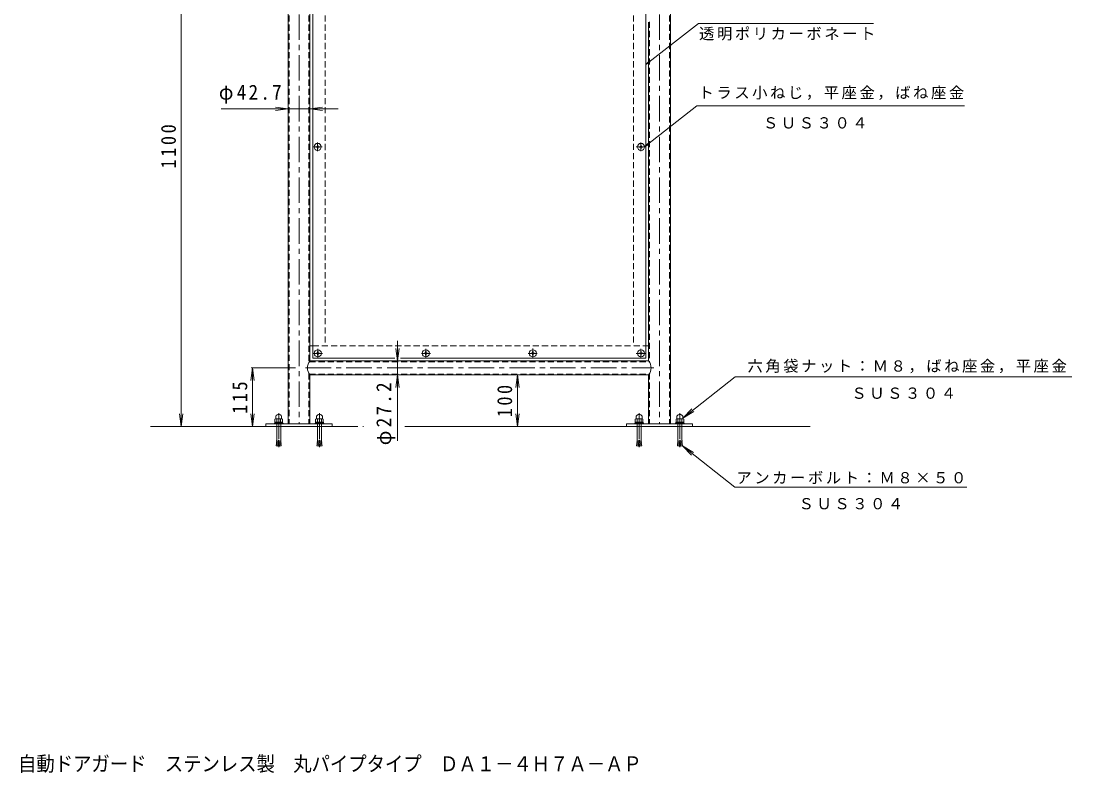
# Model space of a CAD drawing. Units: millimetres, scale not verified. Extents: x -852 to 1210, y -1360 to 1156.
# Drawn here: x -852 to 1210, y -1360 to 116 of the extents above; entities that cross this region are included whole.
import ezdxf
from ezdxf.enums import TextEntityAlignment as Align

# ---------------------------------------------------------------- set-up
doc = ezdxf.new("R2010")
doc.units = ezdxf.units.MM
doc.header["$LTSCALE"] = 10
for name, pattern in [('CHAIN1', [8, 5, -1, 1, -1]), ('DASHED1', [1.8, 1.2, -0.6]), ('DOUBLE_CHAIN1', [8.8, 5, -1, 0.6, -0.6, 0.6, -1])]:
    doc.linetypes.add(name, pattern=pattern)
for name, color, linetype, lineweight in [('0-0', 4, 'Continuous', 9), ('0-1', 3, 'CHAIN1', 9), ('0-2', 6, 'Continuous', 9), ('0-4', 7, 'Continuous', 9), ('0-5', 2, 'Continuous', 9), ('0-9', 2, 'Continuous', 9), ('0-A', 2, 'Continuous', 9), ('0-C', 7, 'Continuous', 9), ('0-F', 7, 'Continuous', 9)]:
    doc.layers.add(name, color=color, linetype=linetype, lineweight=lineweight)
doc.styles.add('ＭＳ ゴシック', font='')
doc.styles.get('ＭＳ ゴシック').set_extended_font_data('MS Gothic')

msp = doc.modelspace()

# ---------------------------------------------------------------- linework, layer by layer
at = {"layer": '0-0'}
for p, q in [((-328.01, 288.59), (-328.01, -675.06)), ((-285.31, 288.59), (-285.31, -551.46)), ((421.99, 288.59), (421.99, -675.06)), ((379.29, 113.39), (379.29, -551.46)), ((-285.31, -551.46), (379.29, -551.46)), ((-285.31, -578.66), (-285.31, -675.06)), ((-285.31, -578.66), (379.29, -578.66)), ((379.29, -578.66), (379.29, -675.06)), ((-241.66, -675.06), (-371.66, -675.06)), ((-371.66, -675.06), (-371.66, -680.06)), ((-371.66, -680.06), (-241.66, -680.06)), ((-241.66, -675.06), (-241.66, -680.06)), ((335.64, -675.06), (465.64, -675.06)), ((335.64, -675.06), (335.64, -680.06)), ((465.64, -680.06), (335.64, -680.06)), ((465.64, -675.06), (465.64, -680.06))]:
    msp.add_line(p, q, dxfattribs=at)
at = {"layer": '0-0', "linetype": 'DASHED1'}
for p, q in [((-326.01, 288.59), (-326.01, -675.06)), ((-287.31, 288.59), (-287.31, -554.33)), ((419.99, 288.59), (419.99, -675.06)), ((381.29, 114.09), (381.29, -554.33)), ((-286.44, -552.96), (380.42, -552.96)), ((-287.31, -575.79), (-287.31, -675.06)), ((-286.44, -577.16), (380.42, -577.16)), ((381.29, -575.79), (381.29, -675.06))]:
    msp.add_line(p, q, dxfattribs=at)
at = {"layer": '0-0', "linetype": 'CHAIN1'}
for p, q in [((-306.66, 288.59), (-306.66, -675.06)), ((400.64, 288.59), (400.64, -675.06)), ((-294, -565.06), (389.63, -565.06)), ((-346.66, -654.13), (-346.66, -720.7)), ((-266.66, -654.13), (-266.66, -720.7)), ((360.64, -654.13), (360.64, -720.7)), ((440.64, -654.13), (440.64, -720.7))]:
    msp.add_line(p, q, dxfattribs=at)
at = {"layer": '0-0'}
for centre, start, end in [((-268.85, -565.06), 140.43134, 219.56874), ((362.83, -565.06), 320.43126, 39.56866)]:
    msp.add_arc(centre, 21.35, start, end, dxfattribs=at)
at = {"layer": '0-1', "linetype": 'DASHED1'}
for p, q in [((-255.31, 288.54), (-255.31, -521.46)), ((349.29, 288.59), (349.29, -521.46)), ((-280.01, -521.46), (373.99, -521.46))]:
    msp.add_line(p, q, dxfattribs=at)
at = {"layer": '0-1'}
for p, q in [((-270.31, -139.7), (-270.31, -122.89)), ((364.29, -139.7), (364.29, -122.89)), ((-278.46, -131.46), (-261.45, -131.46)), ((373.01, -131.46), (354.97, -131.46)), ((-270.01, -544.7), (-270.01, -527.89)), ((-58.01, -544.7), (-58.01, -527.89)), ((151.99, -526.66), (151.99, -545.24)), ((364.29, -544.7), (364.29, -527.89)), ((-278.73, -536.46), (-260.7, -536.46)), ((-66.73, -536.46), (-48.7, -536.46)), ((160.71, -536.46), (142.67, -536.46)), ((373.01, -536.46), (354.97, -536.46))]:
    msp.add_line(p, q, dxfattribs=at)
at = {"layer": '0-1', "linetype": 'Continuous'}
for p, q in [((-285.31, -521.46), (-280.01, -521.46)), ((373.99, -521.46), (379.29, -521.46))]:
    msp.add_line(p, q, dxfattribs=at)
at = {"layer": '0-2'}
for p, q in [((-280.01, 276.89), (-280.01, -546.11)), ((373.99, 276.89), (373.99, -546.11)), ((-280.01, -546.11), (-118.52, -546.11)), ((-107.91, -546.11), (373.99, -546.11))]:
    msp.add_line(p, q, dxfattribs=at)
at = {"layer": '0-4'}
for p, q in [((-538.01, -680.06), (-538.01, 419.94)), ((476.85, 111.06), (820.31, 111.06)), ((-229.74, -56.66), (-459.62, -56.66)), ((-328.01, -56.66), (-352.8, -53.39)), ((-328.01, -56.66), (-352.8, -59.92)), ((-285.31, -56.66), (-260.52, -53.39)), ((-285.31, -56.66), (-260.52, -59.92)), ((474.15, -50.62), (998.99, -50.62)), ((-113.63, -511.73), (-113.63, -708.4)), ((-113.63, -551.46), (-116.89, -526.67)), ((-113.63, -551.46), (-110.37, -526.67)), ((-398.01, -565.06), (-401.27, -589.84)), ((-401.01, -565.06), (-314, -565.06)), ((-398.01, -680.06), (-398.01, -565.06)), ((-398.01, -565.06), (-394.75, -589.84)), ((-113.63, -578.66), (-116.89, -603.44)), ((-113.63, -578.66), (-110.37, -603.44)), ((121.8, -578.66), (118.53, -603.44)), ((121.8, -680.06), (121.8, -578.66)), ((121.8, -578.66), (125.06, -603.44)), ((549.25, -582.68), (446.39, -663.52)), ((-538.01, -680.06), (-541.27, -655.27)), ((-538.01, -680.06), (-534.75, -655.27)), ((-398.01, -680.06), (-401.27, -655.27)), ((-398.01, -680.06), (-394.75, -655.27)), ((121.8, -680.06), (118.53, -655.27)), ((121.8, -680.06), (125.06, -655.27)), ((446.39, -663.52), (463.86, -645.64)), ((446.39, -663.52), (467.89, -650.77)), ((-401.01, -680.06), (-403.11, -680.06)), ((445.67, -718.14), (463.14, -736.02))]:
    msp.add_line(p, q, dxfattribs=at)
msp.add_lwpolyline([(548.53, -798.98), (445.67, -718.14), (467.18, -730.89)], dxfattribs=at)
at = {"layer": '0-5', "color": 7}
for p, q in [((549.25, -582.68), (1210.09, -582.68)), ((548.53, -798.98), (1003.63, -798.98))]:
    msp.add_line(p, q, dxfattribs=at)
at = {"layer": '0-5'}
for p, q in [((-352.41, -659.92), (-352.41, -664.41)), ((-340.91, -664.41), (-340.91, -659.92)), ((-272.41, -659.92), (-272.41, -664.41)), ((-260.91, -664.41), (-260.91, -659.92)), ((354.89, -659.92), (354.89, -664.41)), ((366.39, -664.41), (366.39, -659.92)), ((434.89, -659.92), (434.89, -664.41)), ((446.39, -664.41), (446.39, -659.92)), ((-354.17, -665.71), (-354.17, -670.7)), ((-352.86, -671.46), (-354.17, -670.7)), ((-340.46, -664.96), (-352.86, -664.96)), ((-350.66, -680.06), (-350.66, -704.72)), ((-350.41, -665.71), (-350.41, -670.7)), ((-342.91, -665.71), (-342.91, -670.7)), ((-342.66, -680.06), (-342.66, -704.72)), ((-340.66, -664.84), (-339.16, -665.71)), ((-340.46, -671.46), (-339.16, -670.7)), ((-339.16, -665.71), (-339.16, -670.7)), ((-274.17, -665.71), (-274.17, -670.7)), ((-272.86, -671.46), (-274.17, -670.7)), ((-260.46, -664.96), (-272.86, -664.96)), ((-270.66, -680.06), (-270.66, -704.72)), ((-270.41, -665.71), (-270.41, -670.7)), ((-262.91, -665.71), (-262.91, -670.7)), ((-262.66, -680.06), (-262.66, -704.72)), ((-260.66, -664.84), (-259.16, -665.71)), ((-260.46, -671.46), (-259.16, -670.7)), ((-259.16, -665.71), (-259.16, -670.7)), ((353.13, -665.71), (353.13, -670.7)), ((354.44, -671.46), (353.13, -670.7)), ((366.84, -664.96), (354.44, -664.96)), ((356.64, -680.06), (356.64, -704.72)), ((356.89, -665.71), (356.89, -670.7)), ((364.39, -665.71), (364.39, -670.7)), ((364.64, -680.06), (364.64, -704.72)), ((366.64, -664.84), (368.14, -665.71)), ((366.84, -671.46), (368.14, -670.7)), ((368.14, -665.71), (368.14, -670.7)), ((433.13, -665.71), (433.13, -670.7)), ((434.44, -671.46), (433.13, -670.7)), ((446.84, -664.96), (434.44, -664.96)), ((436.64, -680.06), (436.64, -704.72)), ((436.89, -665.71), (436.89, -670.7)), ((444.39, -665.71), (444.39, -670.7)), ((444.64, -680.06), (444.64, -704.72)), ((446.64, -664.84), (448.14, -665.71)), ((446.84, -671.46), (448.14, -670.7)), ((448.14, -665.71), (448.14, -670.7)), ((-351.52, -716.15), (-351.69, -718.14)), ((-351.69, -718.14), (-348.11, -718.46)), ((-347.93, -716.46), (-351.52, -716.15)), ((-347.76, -714.47), (-351.34, -714.16)), ((-351.12, -716.18), (-351.34, -714.16)), ((-347.58, -712.48), (-351.17, -712.16)), ((-350.95, -714.19), (-351.17, -712.16)), ((-347.41, -710.49), (-351, -710.17)), ((-350.77, -712.2), (-351, -710.17)), ((-347.24, -708.49), (-350.82, -708.18)), ((-350.6, -710.21), (-350.82, -708.18)), ((-347.06, -706.5), (-348.11, -718.46)), ((-347.06, -706.5), (-346.26, -706.5)), ((-346.26, -706.5), (-345.22, -718.46)), ((-346.09, -708.49), (-342.5, -708.18)), ((-345.91, -710.49), (-342.33, -710.17)), ((-345.74, -712.48), (-342.15, -712.16)), ((-345.56, -714.47), (-341.98, -714.16)), ((-345.39, -716.46), (-341.8, -716.15)), ((-341.63, -718.14), (-345.22, -718.46)), ((-342.72, -710.21), (-342.5, -708.18)), ((-342.55, -712.2), (-342.33, -710.17)), ((-342.38, -714.19), (-342.15, -712.16)), ((-342.2, -716.18), (-341.98, -714.16)), ((-341.8, -716.15), (-341.63, -718.14)), ((-271.52, -716.15), (-271.69, -718.14)), ((-271.69, -718.14), (-268.11, -718.46)), ((-267.93, -716.46), (-271.52, -716.15)), ((-267.76, -714.47), (-271.34, -714.16)), ((-271.12, -716.18), (-271.34, -714.16)), ((-267.58, -712.48), (-271.17, -712.16)), ((-270.95, -714.19), (-271.17, -712.16)), ((-267.41, -710.49), (-271, -710.17)), ((-270.77, -712.2), (-271, -710.17)), ((-267.24, -708.49), (-270.82, -708.18)), ((-270.6, -710.21), (-270.82, -708.18)), ((-267.06, -706.5), (-268.11, -718.46)), ((-267.06, -706.5), (-266.26, -706.5)), ((-266.26, -706.5), (-265.22, -718.46)), ((-266.09, -708.49), (-262.5, -708.18)), ((-265.91, -710.49), (-262.33, -710.17)), ((-265.74, -712.48), (-262.15, -712.16)), ((-265.56, -714.47), (-261.98, -714.16)), ((-265.39, -716.46), (-261.8, -716.15)), ((-261.63, -718.14), (-265.22, -718.46)), ((-262.72, -710.21), (-262.5, -708.18)), ((-262.55, -712.2), (-262.33, -710.17)), ((-262.38, -714.19), (-262.15, -712.16)), ((-262.2, -716.18), (-261.98, -714.16)), ((-261.8, -716.15), (-261.63, -718.14)), ((355.78, -716.15), (355.61, -718.14)), ((355.61, -718.14), (359.19, -718.46)), ((359.37, -716.46), (355.78, -716.15)), ((359.54, -714.47), (355.96, -714.16)), ((356.18, -716.18), (355.96, -714.16)), ((359.72, -712.48), (356.13, -712.16)), ((356.35, -714.19), (356.13, -712.16)), ((359.89, -710.49), (356.3, -710.17)), ((356.53, -712.2), (356.3, -710.17)), ((360.06, -708.49), (356.48, -708.18)), ((356.7, -710.21), (356.48, -708.18)), ((360.24, -706.5), (359.19, -718.46)), ((360.24, -706.5), (361.04, -706.5)), ((361.04, -706.5), (362.09, -718.46)), ((361.21, -708.49), (364.8, -708.18)), ((361.39, -710.49), (364.97, -710.17)), ((361.56, -712.48), (365.15, -712.16)), ((361.74, -714.47), (365.32, -714.16)), ((361.91, -716.46), (365.5, -716.15)), ((365.67, -718.14), (362.09, -718.46)), ((364.58, -710.21), (364.8, -708.18)), ((364.75, -712.2), (364.97, -710.17)), ((364.92, -714.19), (365.15, -712.16)), ((365.1, -716.18), (365.32, -714.16)), ((365.5, -716.15), (365.67, -718.14)), ((435.78, -716.15), (435.61, -718.14)), ((435.61, -718.14), (439.19, -718.46)), ((439.37, -716.46), (435.78, -716.15)), ((439.54, -714.47), (435.96, -714.16)), ((436.18, -716.18), (435.96, -714.16)), ((439.72, -712.48), (436.13, -712.16)), ((436.35, -714.19), (436.13, -712.16)), ((439.89, -710.49), (436.3, -710.17)), ((436.53, -712.2), (436.3, -710.17)), ((440.07, -708.49), (436.48, -708.18)), ((436.7, -710.21), (436.48, -708.18)), ((440.24, -706.5), (439.19, -718.46)), ((440.24, -706.5), (441.04, -706.5)), ((441.04, -706.5), (442.09, -718.46)), ((441.21, -708.49), (444.8, -708.18)), ((441.39, -710.49), (444.97, -710.17)), ((441.56, -712.48), (445.15, -712.16)), ((441.74, -714.47), (445.32, -714.16)), ((441.91, -716.46), (445.5, -716.15)), ((445.67, -718.14), (442.09, -718.46)), ((444.58, -710.21), (444.8, -708.18)), ((444.75, -712.2), (444.97, -710.17)), ((444.92, -714.19), (445.15, -712.16)), ((445.1, -716.18), (445.32, -714.16)), ((445.5, -716.15), (445.67, -718.14))]:
    msp.add_line(p, q, dxfattribs=at)
at = {"layer": '0-5', "linetype": 'DASHED1'}
for p, q in [((-350.66, -675.06), (-350.66, -680.06)), ((-350.41, -666.74), (-350.41, -670.7)), ((-342.66, -675.06), (-342.66, -680.06)), ((-270.66, -675.06), (-270.66, -680.06)), ((-270.41, -666.74), (-270.41, -670.7)), ((-262.66, -675.06), (-262.66, -680.06)), ((356.64, -675.06), (356.64, -680.06)), ((356.89, -666.74), (356.89, -670.7)), ((364.64, -675.06), (364.64, -680.06)), ((436.64, -675.06), (436.64, -680.06)), ((436.89, -666.74), (436.89, -670.7)), ((444.64, -675.06), (444.64, -680.06))]:
    msp.add_line(p, q, dxfattribs=at)
at = {"layer": '0-5'}
for points in [[(-352.66, -664.84), (-352.67, -664.85), (-354.17, -665.71)], [(-272.66, -664.84), (-272.67, -664.85), (-274.17, -665.71)], [(354.64, -664.84), (354.63, -664.85), (353.13, -665.71)], [(434.64, -664.84), (434.63, -664.85), (433.13, -665.71)]]:
    msp.add_lwpolyline(points, dxfattribs=at)
for centre, radius, start, end in [((-346.66, -662.96), 6.5, 27.79579, 152.20421), ((-266.66, -662.96), 6.5, 27.79579, 152.20421), ((360.64, -662.96), 6.5, 27.79579, 152.20421), ((440.64, -662.96), 6.5, 27.79579, 152.20421), ((-352.86, -669.32), 4.36, 55.84651, 90.00017), ((-352.86, -667.09), 4.36, 269.99983, 304.15349), ((-352.91, -664.41), 0.5, 299.99968, 0), ((-346.66, -674.69), 9.73, 67.32404, 112.67596), ((-346.66, -661.72), 9.73, 247.32404, 292.67596), ((-340.46, -669.32), 4.36, 89.99983, 124.15349), ((-340.46, -667.09), 4.36, 235.84651, 270.00017), ((-340.41, -664.41), 0.5, 180, 240.00032), ((-272.86, -669.32), 4.36, 55.84651, 90.00017), ((-272.86, -667.09), 4.36, 269.99983, 304.15349), ((-272.91, -664.41), 0.5, 299.99968, 0), ((-266.66, -674.69), 9.73, 67.32404, 112.67596), ((-266.66, -661.72), 9.73, 247.32404, 292.67596), ((-260.46, -669.32), 4.36, 89.99983, 124.15349), ((-260.46, -667.09), 4.36, 235.84651, 270.00017), ((-260.41, -664.41), 0.5, 180, 240.00032), ((354.44, -669.32), 4.36, 55.84651, 90.00017), ((354.44, -667.09), 4.36, 269.99983, 304.15349), ((354.39, -664.41), 0.5, 299.99968, 0), ((360.64, -674.69), 9.73, 67.32404, 112.67596), ((360.64, -661.72), 9.73, 247.32404, 292.67596), ((366.84, -669.32), 4.36, 89.99983, 124.15349), ((366.84, -667.09), 4.36, 235.84651, 270.00017), ((366.89, -664.41), 0.5, 180, 240.00032), ((434.44, -669.32), 4.36, 55.84651, 90.00017), ((434.44, -667.09), 4.36, 269.99983, 304.15349), ((434.39, -664.41), 0.5, 299.99968, 0), ((440.64, -674.69), 9.73, 67.32404, 112.67596), ((440.64, -661.72), 9.73, 247.32404, 292.67596), ((446.84, -669.32), 4.36, 89.99983, 124.15349), ((446.84, -667.09), 4.36, 235.84651, 270.00017), ((446.89, -664.41), 0.5, 180, 240.00032), ((-372.84, -705.42), 22.2, 352.86598, 1.81982), ((-320.48, -705.42), 22.2, 178.18018, 187.13402), ((-292.84, -705.42), 22.2, 352.86598, 1.81982), ((-240.48, -705.42), 22.2, 178.18018, 187.13402), ((334.46, -705.42), 22.2, 352.86598, 1.81982), ((386.82, -705.42), 22.2, 178.18018, 187.13402), ((414.46, -705.42), 22.2, 352.86598, 1.81982), ((466.82, -705.42), 22.2, 178.18018, 187.13402)]:
    msp.add_arc(centre, radius, start, end, dxfattribs=at)
at = {"layer": '0-9'}
for p, q in [((-355.16, -673.46), (-338.16, -673.46)), ((-354.36, -671.46), (-354.36, -673.46)), ((-346.91, -671.46), (-347.45, -673.46)), ((-345.88, -671.46), (-346.41, -673.46)), ((-338.16, -673.46), (-338.16, -675.06)), ((-275.16, -673.46), (-258.16, -673.46)), ((-274.36, -671.46), (-274.36, -673.46)), ((-266.91, -671.46), (-267.45, -673.46)), ((-265.88, -671.46), (-266.41, -673.46)), ((-258.16, -673.46), (-258.16, -675.06)), ((352.14, -673.46), (369.14, -673.46)), ((352.94, -671.46), (352.94, -673.46)), ((360.39, -671.46), (359.85, -673.46)), ((361.42, -671.46), (360.89, -673.46)), ((369.14, -673.46), (369.14, -675.06)), ((432.14, -673.46), (449.14, -673.46)), ((432.94, -671.46), (432.94, -673.46)), ((440.39, -671.46), (439.85, -673.46)), ((441.42, -671.46), (440.89, -673.46)), ((449.14, -673.46), (449.14, -675.06))]:
    msp.add_line(p, q, dxfattribs=at)
for points in [[(-355.16, -673.46), (-355.16, -675.06), (-338.16, -675.06)], [(-354.36, -671.46), (-338.96, -671.46), (-338.96, -673.46)], [(-275.16, -673.46), (-275.16, -675.06), (-258.16, -675.06)], [(-274.36, -671.46), (-258.96, -671.46), (-258.96, -673.46)], [(352.14, -673.46), (352.14, -675.06), (369.14, -675.06)], [(352.94, -671.46), (368.34, -671.46), (368.34, -673.46)], [(432.14, -673.46), (432.14, -675.06), (449.14, -675.06)], [(432.94, -671.46), (448.34, -671.46), (448.34, -673.46)]]:
    msp.add_lwpolyline(points, dxfattribs=at)
at = {"layer": '0-A'}
for p, q in [((-273.76, -131.94), (-271.56, -131.97)), ((-271.56, -130.94), (-271.06, -130.7)), ((-271.56, -131.97), (-271.06, -132.21)), ((-270.83, -130.21), (-271.06, -130.7)), ((-270.83, -132.7), (-271.06, -132.21)), ((-270.79, -128.01), (-270.83, -130.21)), ((-270.79, -134.91), (-270.83, -132.7)), ((-270.79, -128.01), (-269.83, -128.01)), ((-269.83, -128.01), (-269.79, -130.21)), ((-269.79, -130.21), (-269.56, -130.7)), ((-269.79, -132.7), (-269.56, -132.21)), ((-269.06, -130.94), (-269.56, -130.7)), ((-269.06, -131.97), (-269.56, -132.21)), ((-266.86, -131.94), (-269.06, -131.97)), ((360.84, -131.94), (363.04, -131.97)), ((363.04, -130.94), (363.54, -130.7)), ((363.04, -131.97), (363.54, -132.21)), ((363.77, -130.21), (363.54, -130.7)), ((363.77, -132.7), (363.54, -132.21)), ((363.81, -128.01), (363.77, -130.21)), ((364.77, -128.01), (363.81, -128.01)), ((364.77, -128.01), (364.81, -130.21)), ((364.77, -134.91), (364.81, -132.7)), ((364.81, -130.21), (365.04, -130.7)), ((364.81, -132.7), (365.04, -132.21)), ((365.54, -130.94), (365.04, -130.7)), ((365.54, -131.97), (365.04, -132.21)), ((367.74, -131.94), (365.54, -131.97)), ((-271.26, -535.94), (-270.76, -535.7)), ((-270.53, -535.21), (-270.76, -535.7)), ((-270.49, -533.01), (-270.53, -535.21)), ((-270.49, -533.01), (-269.53, -533.01)), ((-269.53, -533.01), (-269.49, -535.21)), ((-269.49, -535.21), (-269.26, -535.7)), ((-268.76, -535.94), (-269.26, -535.7)), ((-59.26, -535.94), (-58.76, -535.7)), ((-58.53, -535.21), (-58.76, -535.7)), ((-58.49, -533.01), (-58.53, -535.21)), ((-58.49, -533.01), (-57.53, -533.01)), ((-57.53, -533.01), (-57.49, -535.21)), ((-57.49, -535.21), (-57.26, -535.7)), ((-56.76, -535.94), (-57.26, -535.7)), ((150.74, -535.94), (151.24, -535.7)), ((151.47, -535.21), (151.24, -535.7)), ((151.51, -533.01), (151.47, -535.21)), ((152.47, -533.01), (151.51, -533.01)), ((152.47, -533.01), (152.51, -535.21)), ((152.51, -535.21), (152.74, -535.7)), ((153.24, -535.94), (152.74, -535.7)), ((363.04, -535.94), (363.54, -535.7)), ((363.77, -535.21), (363.54, -535.7)), ((363.81, -533.01), (363.77, -535.21)), ((364.77, -533.01), (363.81, -533.01)), ((364.77, -533.01), (364.81, -535.21)), ((364.81, -535.21), (365.04, -535.7)), ((365.54, -535.94), (365.04, -535.7)), ((-273.46, -536.94), (-271.26, -536.97)), ((-271.26, -536.97), (-270.76, -537.21)), ((-270.53, -537.7), (-270.76, -537.21)), ((-270.49, -539.91), (-270.53, -537.7)), ((-269.49, -537.7), (-269.26, -537.21)), ((-268.76, -536.97), (-269.26, -537.21)), ((-266.56, -536.94), (-268.76, -536.97)), ((-61.46, -536.94), (-59.26, -536.97)), ((-59.26, -536.97), (-58.76, -537.21)), ((-58.53, -537.7), (-58.76, -537.21)), ((-58.49, -539.91), (-58.53, -537.7)), ((-57.49, -537.7), (-57.26, -537.21)), ((-56.76, -536.97), (-57.26, -537.21)), ((-54.56, -536.94), (-56.76, -536.97)), ((148.54, -536.94), (150.74, -536.97)), ((150.74, -536.97), (151.24, -537.21)), ((151.47, -537.7), (151.24, -537.21)), ((152.47, -539.91), (152.51, -537.7)), ((152.51, -537.7), (152.74, -537.21)), ((153.24, -536.97), (152.74, -537.21)), ((155.44, -536.94), (153.24, -536.97)), ((360.84, -536.94), (363.04, -536.97)), ((363.04, -536.97), (363.54, -537.21)), ((363.77, -537.7), (363.54, -537.21)), ((364.77, -539.91), (364.81, -537.7)), ((364.81, -537.7), (365.04, -537.21)), ((365.54, -536.97), (365.04, -537.21)), ((367.74, -536.94), (365.54, -536.97))]:
    msp.add_line(p, q, dxfattribs=at)
for points in [[(-273.76, -131.94), (-273.76, -130.98), (-271.56, -130.94)], [(-270.79, -134.91), (-269.83, -134.91), (-269.79, -132.7)], [(-266.86, -131.94), (-266.86, -130.98), (-269.06, -130.94)], [(360.84, -131.94), (360.84, -130.98), (363.04, -130.94)], [(364.77, -134.91), (363.81, -134.91), (363.77, -132.7)], [(367.74, -131.94), (367.74, -130.98), (365.54, -130.94)], [(-273.46, -536.94), (-273.46, -535.98), (-271.26, -535.94)], [(-266.56, -536.94), (-266.56, -535.98), (-268.76, -535.94)], [(-61.46, -536.94), (-61.46, -535.98), (-59.26, -535.94)], [(-54.56, -536.94), (-54.56, -535.98), (-56.76, -535.94)], [(148.54, -536.94), (148.54, -535.98), (150.74, -535.94)], [(155.44, -536.94), (155.44, -535.98), (153.24, -535.94)], [(360.84, -536.94), (360.84, -535.98), (363.04, -535.94)], [(367.74, -536.94), (367.74, -535.98), (365.54, -535.94)], [(-270.49, -539.91), (-269.53, -539.91), (-269.49, -537.7)], [(-58.49, -539.91), (-57.53, -539.91), (-57.49, -537.7)], [(152.47, -539.91), (151.51, -539.91), (151.47, -537.7)], [(364.77, -539.91), (363.81, -539.91), (363.77, -537.7)]]:
    msp.add_lwpolyline(points, dxfattribs=at)
for centre in [(-270.31, -131.46), (364.29, -131.46), (-270.01, -536.46), (-58.01, -536.46), (151.99, -536.46), (364.29, -536.46)]:
    msp.add_circle(centre, 7, dxfattribs=at)
at = {"layer": '0-C'}
for p, q in [((-598.17, -680.06), (-371.66, -680.06)), ((-99.04, -680.06), (335.64, -680.06)), ((465.64, -680.06), (696.23, -680.06))]:
    msp.add_line(p, q, dxfattribs=at)
at = {"layer": '0-C', "linetype": 'DOUBLE_CHAIN1'}
msp.add_line((-241.66, -680.06), (-180.52, -680.06), dxfattribs=at)
at = {"layer": '0-F'}
for p, q in [((476.85, 111.06), (373.99, 30.22)), ((373.99, 30.22), (380.28, 36.66)), ((373.99, 30.22), (381.73, 34.81)), ((474.15, -50.62), (371.29, -131.46)), ((371.29, -131.46), (377.58, -125.02)), ((371.29, -131.46), (379.03, -126.87))]:
    msp.add_line(p, q, dxfattribs=at)

# ---------------------------------------------------------------- texts
at = {"layer": '0-0', "color": 2, "style": 'ＭＳ ゴシック', "width": 0.9}
msp.add_text('自動ドアガード\u3000ステンレス製\u3000丸パイプタイプ\u3000ＤＡ１－４Ｈ７Ａ－ＡＰ', height=29.33, dxfattribs=at).set_placement((-858.26, -1365.24), align=Align.BOTTOM_LEFT)
at = {"layer": '0-4', "color": 2, "insert": (-464.21, -46.66), "char_height": 29.33, "attachment_point": 7, "style": 'ＭＳ ゴシック'}
msp.add_mtext('\\T1.22;\\W0.95;φ42.7', dxfattribs=at)
at = {"layer": '0-4', "color": 2, "char_height": 29.33, "attachment_point": 7, "rotation": 90, "style": 'ＭＳ ゴシック'}
for s, insert in [('\\T1.28;\\W0.9;1100', (-548.01, -173.81)), ('\\T1.27;\\W0.9;115', (-408.01, -655.06)), ('\\T1.22;\\W0.95;φ27.2', (-117.91, -716.81)), ('\\T1.27;\\W0.9;100', (111.8, -661.86))]:
    msp.add_mtext(s, dxfattribs=dict(at, insert=insert))
at = {"layer": '0-5', "color": 7, "char_height": 21.99, "attachment_point": 7, "style": 'ＭＳ ゴシック'}
for s, insert in [('\\T1.17;透明ポリカーボネート', (478.34, 77.23)), ('\\T1.17;トラス小ねじ，平座金，ばね座金', (477.24, -39.13)), ('\\T1.17;ＳＵＳ３０４', (603.69, -95.61)), ('\\T1.17;六角袋ナット：Ｍ８，ばね座金，平座金', (573.32, -575.49)), ('\\T1.17;ＳＵＳ３０４', (777.17, -626)), ('\\T1.17;アンカーボルト：Ｍ８×５０', (551.63, -792.82)), ('\\T1.17;ＳＵＳ３０４', (673.58, -842.82))]:
    msp.add_mtext(s, dxfattribs=dict(at, insert=insert))

doc.saveas('drawing.dxf')
